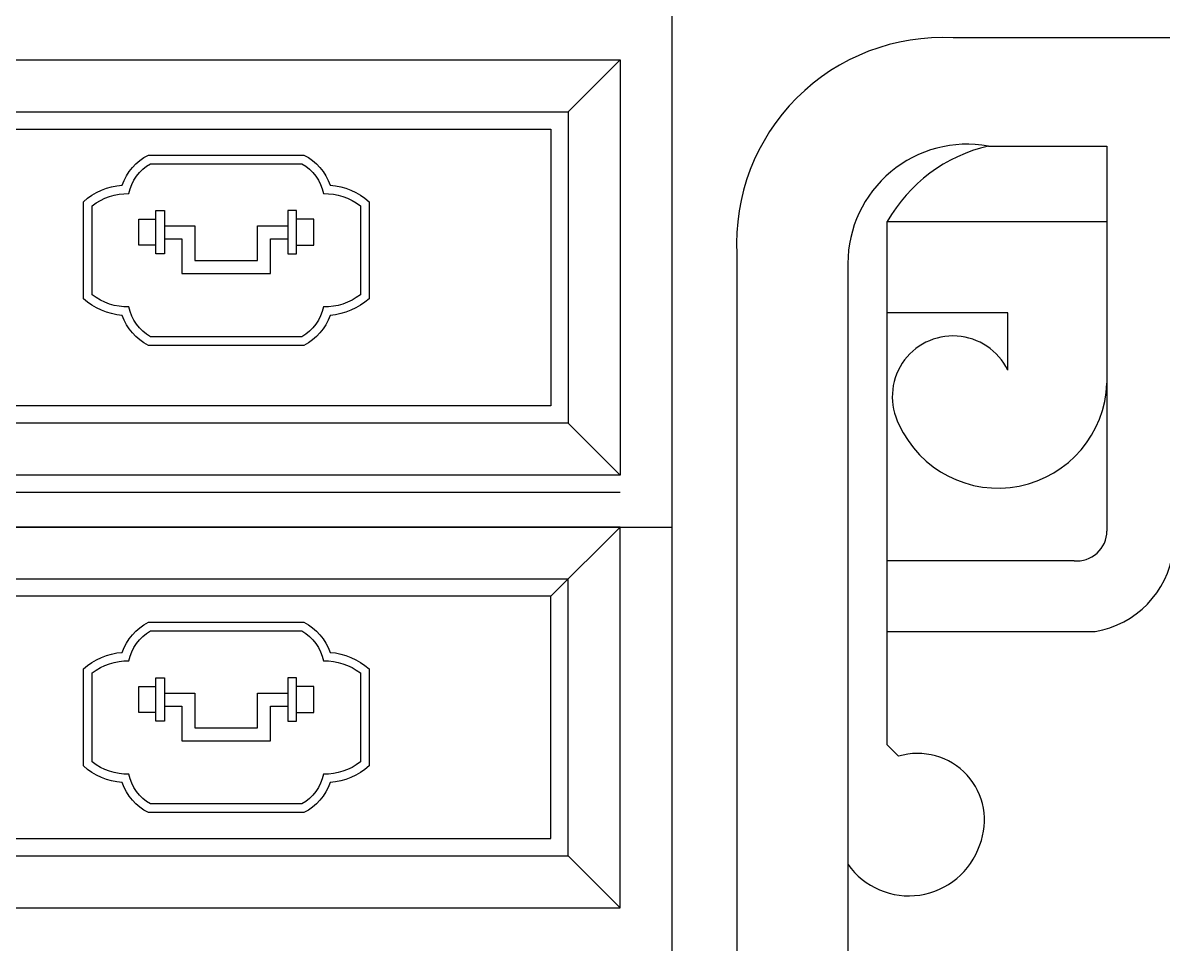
# Model space of a CAD drawing. Extents: x -66030 to 95157, y -13132 to 45879.
# Drawn here: x 80270 to 81066, y -7690 to -7046 of the extents above; entities that cross this region are included whole.
import ezdxf

# ---------------------------------------------------------------- set-up
doc = ezdxf.new("R2010")
doc.units = 0
doc.header["$LTSCALE"] = 100
doc.header["$MEASUREMENT"] = 0
doc.layers.add('立面框架', color=3, linetype='CONTINUOUS')

msp = doc.modelspace()

# ---------------------------------------------------------------- linework, layer by layer
at = {"layer": '立面框架'}
for p, q in [((80723.13, -7035.88), (80723.13, -8364.99)), ((81803.02, -7056.76), (80919.44, -7056.76)), ((80137.12, -7072.12), (80686.89, -7072.12)), ((80686.89, -7072.12), (80686.89, -7362.11)), ((80943.97, -7132.31), (81026.73, -7132.31)), ((81026.73, -7132.31), (81026.73, -7401.13)), ((80873.26, -7478.76), (80873.39, -7184.93)), ((80873.26, -7421.8), (80873.39, -7184.93)), ((80873.39, -7184.93), (81026.73, -7185.02)), ((81026.73, -7185.02), (81026.73, -7297.74)), ((80768.4, -7207.8), (80768.4, -8325.04)), ((80845.93, -7214.22), (80845.93, -7633.8)), ((80957.49, -7248.82), (80873.36, -7248.82)), ((80957.49, -7288.8), (80957.49, -7248.82)), ((80686.89, -7362.11), (80137.12, -7362.11)), ((80686.89, -7374.2), (79835.04, -7374.2)), ((79835.04, -7398.36), (80723.13, -7398.36)), ((80686.89, -7398.36), (80137.12, -7398.36)), ((80686.89, -7664.18), (80686.89, -7398.36)), ((81003.74, -7421.8), (80873.26, -7421.8)), ((80873.37, -7550.49), (80873.41, -7471.21)), ((80873.41, -7471.21), (81018.48, -7471.21)), ((80881.28, -7558.39), (80873.37, -7550.49)), ((80881.28, -7558.39), (80881.28, -7558.39)), ((80845.93, -7633.8), (80845.93, -8234.99)), ((80137.12, -7664.18), (80686.89, -7664.18))]:
    msp.add_line(p, q, dxfattribs=at)
for points in [[(80686.89, -7072.12), (80650.64, -7108.37)], [(80362.98, -7201.49), (80350.9, -7201.49), (80350.9, -7183.37), (80362.98, -7183.37)], [(80461.02, -7201.49), (80473.1, -7201.49), (80473.1, -7183.37), (80461.02, -7183.37)], [(80369.02, -7188.06), (80390.17, -7188.06), (80390.17, -7212.23), (80412, -7212.23), (80433.84, -7212.23), (80433.84, -7188.06), (80454.98, -7188.06)], [(80369.02, -7197.12), (80381.1, -7197.12), (80381.1, -7221.29), (80412, -7221.29), (80442.9, -7221.29), (80442.9, -7197.12), (80454.98, -7197.12)], [(80686.89, -7362.11), (80650.64, -7325.86)], [(80686.89, -7398.36), (80638.55, -7446.69)], [(80362.98, -7527.73), (80350.9, -7527.73), (80350.9, -7509.61), (80362.98, -7509.61)], [(80461.02, -7527.73), (80473.1, -7527.73), (80473.1, -7509.61), (80461.02, -7509.61)], [(80369.02, -7514.3), (80390.17, -7514.3), (80390.17, -7538.46), (80412, -7538.46), (80433.84, -7538.46), (80433.84, -7514.3), (80454.98, -7514.3)], [(80369.02, -7523.36), (80381.1, -7523.36), (80381.1, -7547.53), (80412, -7547.53), (80442.9, -7547.53), (80442.9, -7523.36), (80454.98, -7523.36)], [(80686.89, -7664.18), (80650.64, -7627.94)]]:
    msp.add_lwpolyline(points, dxfattribs=at)
for points in [[(80650.64, -7108.37), (80650.64, -7325.86), (80173.36, -7325.86), (80173.36, -7108.37)], [(80638.55, -7120.46), (80638.55, -7313.78), (80185.45, -7313.78), (80185.45, -7120.46)], [(80362.98, -7207.54), (80362.98, -7177.33), (80369.02, -7177.33), (80369.02, -7207.54)], [(80461.02, -7207.54), (80461.02, -7177.33), (80454.98, -7177.33), (80454.98, -7207.54)], [(80650.64, -7627.94), (80650.64, -7434.61), (80173.36, -7434.61), (80173.36, -7627.94)], [(80638.55, -7615.85), (80638.55, -7446.69), (80185.45, -7446.69), (80185.45, -7615.85)], [(80362.98, -7533.77), (80362.98, -7503.57), (80369.02, -7503.57), (80369.02, -7533.77)], [(80461.02, -7533.77), (80461.02, -7503.57), (80454.98, -7503.57), (80454.98, -7533.77)]]:
    msp.add_lwpolyline(points, close=True, dxfattribs=at)
for points in [[(80357.74, -7271.49, -0.195855), (80339.47, -7250.5, -0.165034), (80312.32, -7238.9), (80312.32, -7171.17, -0.165034), (80339.47, -7159.57, -0.195855), (80357.74, -7138.58), (80466.26, -7138.58, -0.195855), (80484.54, -7159.57, -0.165034), (80511.68, -7171.17), (80511.68, -7238.9, -0.165034), (80484.54, -7250.5, -0.195855), (80466.26, -7271.49)], [(80359.25, -7265.45, -0.218966), (80344.11, -7244.58, -0.17514), (80318.36, -7236.09), (80318.36, -7173.98, -0.17514), (80344.11, -7165.49, -0.218966), (80359.25, -7144.62), (80464.76, -7144.62, -0.218966), (80479.89, -7165.49, -0.17514), (80505.64, -7173.98), (80505.64, -7236.09, -0.17514), (80479.89, -7244.58, -0.218966), (80464.76, -7265.45)], [(80357.74, -7597.73, -0.195855), (80339.47, -7576.74, -0.165034), (80312.32, -7565.14), (80312.32, -7497.41, -0.165034), (80339.47, -7485.81, -0.195855), (80357.74, -7464.82), (80466.26, -7464.82, -0.195855), (80484.54, -7485.81, -0.165034), (80511.68, -7497.41), (80511.68, -7565.14, -0.165034), (80484.54, -7576.74, -0.195855), (80466.26, -7597.73)], [(80359.25, -7591.69, -0.218966), (80344.11, -7570.81, -0.17514), (80318.36, -7562.33), (80318.36, -7500.22, -0.17514), (80344.11, -7491.73, -0.218966), (80359.25, -7470.86), (80464.76, -7470.86, -0.218966), (80479.89, -7491.73, -0.17514), (80505.64, -7500.22), (80505.64, -7562.33, -0.17514), (80479.89, -7570.81, -0.218966), (80464.76, -7591.69)]]:
    msp.add_lwpolyline(points, format="xyb", close=True, dxfattribs=at)
for centre, radius, start, end in [((80911.86, -7200.22), 143.66, 86.97763, 183.02237), ((80929.17, -7214.22), 83.23, 79.75826, 180), ((80968.86, -7239.34), 109.88, 103.09368, 150.31914), ((80919.31, -7307.32), 42.44, 25.87664, 207.04272), ((80950.72, -7295.09), 76.05, 204.48438, 358.00728), ((81005.93, -7401.13), 20.79, 263.93952, 0), ((81007.54, -7406.04), 66.08, 279.53382, 352.1371), ((80894.75, -7602.93), 46.53, 338.12489, 106.82527), ((80888.5, -7603.68), 52.14, 215.28716, 341.44729)]:
    msp.add_arc(centre, radius, start, end, dxfattribs=at)

doc.saveas('drawing.dxf')
